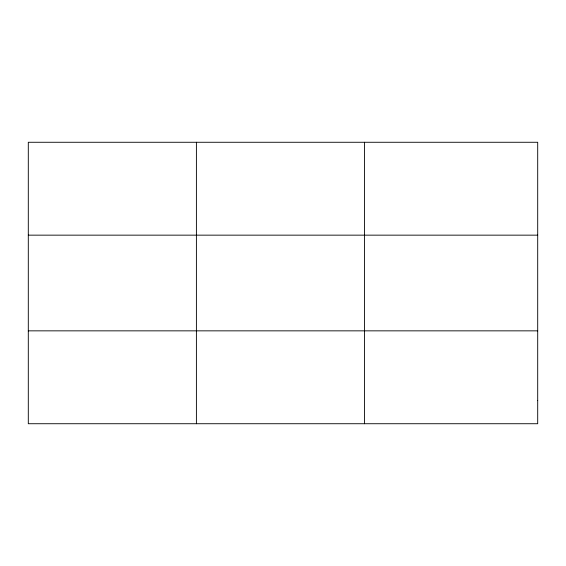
<?xml version="1.0" encoding="UTF-8"?>
<svg xmlns="http://www.w3.org/2000/svg" width="566" height="566" viewBox="0 0 566 566"><rect width="100%" height="100%" fill="white"/><g stroke="black" fill="none" stroke-linecap="round" stroke-linejoin="round"><path stroke-width="0.85" d="M196.402 423.729L196.402 142.271M364.504 423.729L364.504 142.271M28.3 235.152L537.7 235.152M28.3 330.848L537.7 330.848M537.7 400.509L537.7 423.729L28.3 423.729L28.3 142.271L537.7 142.271L537.7 400.509"/></g></svg>
